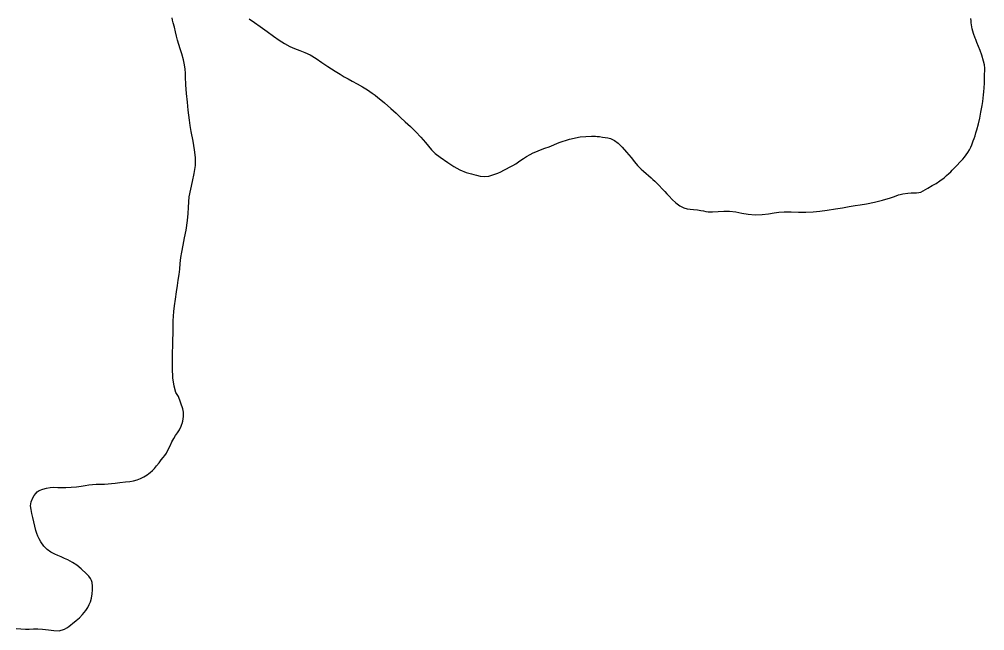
# Model space of a CAD drawing. Header units: inches. Extents: x 11258954 to 11313122, y 3645444 to 3695200.
# Drawn here: x 11273668 to 11274613, y 3691783 to 3692381 of the extents above; entities that cross this region are included whole.
import ezdxf

# ---------------------------------------------------------------- set-up
doc = ezdxf.new("R2010")
doc.units = ezdxf.units.IN
doc.header["$MEASUREMENT"] = 0
for name, color, linetype in [('CorporateLimit', 22, 'Continuous'), ('VotingPrecinct', 233, 'Continuous'), ('Ward', 133, 'Continuous')]:
    doc.layers.add(name, color=color, linetype=linetype)

msp = doc.modelspace()

# ---------------------------------------------------------------- linework, layer by layer
at = {"layer": 'CorporateLimit'}
for points in [[(11273665.0315, 3691784.8125, 0), (11273669.6565, 3691784.3125, 0), (11273674.1875, 3691784.125, 0), (11273678, 3691784.1875, 0), (11273682.0625, 3691784.25, 0), (11273686.375, 3691784.25, 0), (11273690.9375, 3691784.125, 0), (11273696.6875, 3691783.4375, 0), (11273702.0315, 3691782.625, 0), (11273707.1875, 3691782.5625, 0), (11273712.469, 3691784.125, 0), (11273714.75, 3691785.375, 0), (11273716.8125, 3691786.75, 0), (11273718.6875, 3691788.1875, 0), (11273720.469, 3691789.6875, 0), (11273723.7815, 3691792.4375, 0), (11273727.0625, 3691795.3125, 0), (11273730.25, 3691798.5625, 0), (11273733.219, 3691802.5, 0), (11273735.1565, 3691805.375, 0), (11273736.719, 3691808.0625, 0), (11273737.969, 3691810.9375, 0), (11273738.8125, 3691814.4375, 0), (11273739.5, 3691818.75, 0), (11273739.9065, 3691822.75, 0), (11273740, 3691826.3125, 0), (11273739.625, 3691829.625, 0), (11273739.0315, 3691831.75, 0), (11273738.0315, 3691833.8125, 0), (11273736.4065, 3691836, 0), (11273734.0315, 3691838.375, 0), (11273728.6875, 3691843.125, 0), (11273724.4375, 3691846.625, 0), (11273720.4065, 3691849.375, 0), (11273715.6565, 3691851.9375, 0), (11273712.375, 3691853.4375, 0), (11273709.125, 3691854.8125, 0), (11273705.969, 3691856.1875, 0), (11273702.9065, 3691857.5625, 0), (11273699.094, 3691859.625, 0), (11273695.5315, 3691862.125, 0), (11273692.2815, 3691865.3125, 0), (11273689.344, 3691869.5, 0), (11273687.719, 3691872.4375, 0), (11273686.469, 3691875.125, 0), (11273685.469, 3691877.75, 0), (11273684.5625, 3691880.6875, 0), (11273683.4065, 3691885, 0), (11273682.4065, 3691889.1875, 0), (11273681.5, 3691893.3125, 0), (11273680.5625, 3691897.4375, 0), (11273679.75, 3691901.125, 0), (11273679.344, 3691904.875, 0), (11273679.719, 3691908.6875, 0), (11273681.344, 3691912.625, 0), (11273682.8125, 3691914.9375, 0), (11273684.25, 3691916.875, 0), (11273685.844, 3691918.5, 0), (11273687.75, 3691919.8125, 0), (11273691.125, 3691921.3125, 0), (11273694.7815, 3691922.25, 0), (11273698.5, 3691922.8125, 0), (11273702.094, 3691923, 0), (11273705.875, 3691922.9375, 0), (11273709.6565, 3691922.8125, 0), (11273713.844, 3691922.75, 0), (11273718.875, 3691923, 0), (11273724.219, 3691923.5625, 0), (11273728.6875, 3691924.1875, 0), (11273732.625, 3691924.8125, 0), (11273736.4065, 3691925.375, 0), (11273739.844, 3691925.6875, 0), (11273743.594, 3691925.9375, 0), (11273747.5625, 3691926.0625, 0), (11273751.594, 3691926.1875, 0), (11273755.219, 3691926.375, 0), (11273758.375, 3691926.625, 0), (11273762.125, 3691927.0625, 0), (11273766.75, 3691927.75, 0), (11273772.0625, 3691928.4375, 0), (11273776.2815, 3691928.8125, 0), (11273779.9065, 3691929.25, 0), (11273783.5, 3691930.1875, 0), (11273786.8125, 3691931.5625, 0), (11273790.1875, 3691933.25, 0), (11273793.375, 3691935.25, 0), (11273794.9375, 3691936.375, 0), (11273796.2815, 3691937.375, 0), (11273798.5, 3691939.3125, 0), (11273800.5625, 3691941.375, 0), (11273802.6875, 3691943.875, 0), (11273805.0625, 3691946.9375, 0), (11273807.25, 3691949.75, 0), (11273809.094, 3691952.0625, 0), (11273810.719, 3691954.1875, 0), (11273812.219, 3691956.5, 0), (11273814.0625, 3691960, 0), (11273815.8125, 3691963.6875, 0), (11273817.5315, 3691967.4375, 0), (11273819.4065, 3691970.875, 0), (11273821.219, 3691973.625, 0), (11273823.125, 3691976.3125, 0), (11273824.969, 3691979.25, 0), (11273826.594, 3691982.8125, 0), (11273827.362, 3691984.8945, 0), (11273827.5625, 3691985.4375, 0), (11273828.3125, 3691987.6875, 0), (11273828.7815, 3691990, 0), (11273829, 3691992.4375, 0), (11273828.844, 3691996.625, 0), (11273828.4065, 3692000, 0), (11273824.1875, 3692012, 0), (11273821.5315, 3692015.75, 0), (11273819.75, 3692022, 0), (11273818.6875, 3692030.1875, 0), (11273818.1875, 3692039.625, 0), (11273818.094, 3692046.125, 0), (11273818.125, 3692051.375, 0), (11273818.219, 3692055.9375, 0), (11273818.375, 3692060.625, 0), (11273818.5625, 3692067.0625, 0), (11273818.719, 3692073.875, 0), (11273818.875, 3692080.5, 0), (11273819, 3692086.1875, 0), (11273819.1875, 3692090.5, 0), (11273819.594, 3692095.25, 0), (11273820.1875, 3692100.75, 0), (11273821, 3692107.1875, 0), (11273822.0315, 3692114.5, 0), (11273823, 3692120.5, 0), (11273823.844, 3692126, 0), (11273824.594, 3692131.4375, 0), (11273825.219, 3692136.75, 0), (11273825.8125, 3692142.3125, 0), (11273826.4375, 3692147.9375, 0), (11273827.1875, 3692153.25, 0), (11273828.5, 3692160.3125, 0), (11273829.969, 3692167.25, 0), (11273831.469, 3692175, 0), (11273832.7815, 3692184.25, 0), (11273833.4065, 3692191.1875, 0), (11273833.75, 3692197.125, 0), (11273834.0315, 3692202.4375, 0), (11273834.594, 3692207.625, 0), (11273836, 3692214.9375, 0), (11273837.7815, 3692222.625, 0), (11273839.5, 3692230.4375, 0), (11273840.594, 3692238.0625, 0), (11273840.6565, 3692245.9375, 0), (11273839.7815, 3692253.6875, 0), (11273838.3125, 3692262, 0), (11273836.594, 3692271.4375, 0), (11273835.625, 3692277.375, 0), (11273834.844, 3692282.5625, 0), (11273834.1875, 3692287.4375, 0), (11273833.594, 3692292.25, 0), (11273832.75, 3692300.3125, 0), (11273832.0315, 3692308.75, 0), (11273831.4065, 3692317.1875, 0), (11273831, 3692325.0625, 0), (11273830.844, 3692328.75, 0), (11273830.594, 3692332.5, 0), (11273830.0315, 3692336.6875, 0), (11273829, 3692341.6875, 0), (11273827.375, 3692347.625, 0), (11273825.8125, 3692352.4375, 0), (11273824.3125, 3692356.6875, 0), (11273823, 3692360.875, 0), (11273822, 3692364.875, 0), (11273821.0625, 3692369.1875, 0), (11273820.094, 3692373.625, 0), (11273819, 3692378.0625, 0), (11273818.3125, 3692380.375, 0), (11273817.8125, 3692382.6875, 0)], [(11273893.094, 3692381.9375, 0), (11273898.5, 3692378.375, 0), (11273904.125, 3692374.3125, 0), (11273910.8125, 3692369.5, 0), (11273917.1875, 3692364.9375, 0), (11273922.6565, 3692361.0625, 0), (11273927.719, 3692357.75, 0), (11273933, 3692354.875, 0), (11273937.719, 3692352.8125, 0), (11273942.719, 3692350.8125, 0), (11273947.8125, 3692348.75, 0), (11273952.8125, 3692346.4375, 0), (11273958.9375, 3692342.9375, 0), (11273964.5315, 3692339.1875, 0), (11273970.4065, 3692335.0625, 0), (11273977.4065, 3692330.4375, 0), (11273982.1875, 3692327.5625, 0), (11273986.375, 3692325.125, 0), (11273990.3125, 3692323, 0), (11273994.219, 3692320.875, 0), (11273999.125, 3692318.125, 0), (11274004.1875, 3692315.25, 0), (11274009.1565, 3692312.1875, 0), (11274013.8125, 3692309.0625, 0), (11274016.594, 3692307.0625, 0), (11274019.25, 3692304.9375, 0), (11274022.1565, 3692302.5, 0), (11274025.625, 3692299.4375, 0), (11274031.875, 3692293.875, 0), (11274037, 3692289.3125, 0), (11274041.5315, 3692285.1875, 0), (11274046.0315, 3692281.0625, 0), (11274051.0625, 3692276.3125, 0), (11274056.25, 3692271.125, 0), (11274061.3125, 3692265.8125, 0), (11274065.844, 3692260.625, 0), (11274068.6875, 3692257.0625, 0), (11274071.625, 3692253.625, 0), (11274075.2815, 3692250.0625, 0), (11274080.25, 3692246.25, 0), (11274087.6565, 3692241.125, 0), (11274093.6875, 3692237.125, 0), (11274099.375, 3692233.9375, 0), (11274105.6565, 3692231.4375, 0), (11274108.1875, 3692230.6875, 0), (11274110.7815, 3692229.9375, 0), (11274113.3125, 3692229.3125, 0), (11274115.6565, 3692228.625, 0), (11274119.4065, 3692227.75, 0), (11274123.4065, 3692227.4375, 0), (11274127.844, 3692227.875, 0), (11274132.844, 3692229.25, 0), (11274136.625, 3692230.6875, 0), (11274139.75, 3692232.125, 0), (11274142.5, 3692233.5625, 0), (11274145.25, 3692235.0625, 0), (11274148.1565, 3692236.625, 0), (11274151.219, 3692238.25, 0), (11274154.1565, 3692239.9375, 0), (11274156.844, 3692241.625, 0), (11274159.2815, 3692243.375, 0), (11274161.7815, 3692245.1875, 0), (11274164.6565, 3692247.0625, 0), (11274168.25, 3692249.0625, 0), (11274171.169, 3692250.4475, 0), (11274173.7815, 3692251.6875, 0), (11274178.5625, 3692253.6875, 0), (11274182.844, 3692255.25, 0), (11274186.875, 3692256.625, 0), (11274196.6565, 3692260.625, 0), (11274206.6875, 3692264.0625, 0), (11274217.1565, 3692266.375, 0), (11274228.2815, 3692267.0625, 0), (11274230.2815, 3692267, 0), (11274232.1565, 3692266.875, 0), (11274234.0625, 3692266.6875, 0), (11274236.0625, 3692266.4375, 0), (11274239, 3692266.0625, 0), (11274241.8125, 3692265.6875, 0), (11274244.4375, 3692265.25, 0), (11274246.875, 3692264.625, 0), (11274250.9065, 3692262.8125, 0), (11274254.5625, 3692260, 0), (11274258.344, 3692256.1875, 0), (11274262.6875, 3692251.25, 0), (11274267.0625, 3692246.0625, 0), (11274270.469, 3692241.8125, 0), (11274273.5315, 3692238.125, 0), (11274276.875, 3692234.625, 0), (11274279.219, 3692232.5, 0), (11274281.75, 3692230.375, 0), (11274284.2815, 3692228.25, 0), (11274286.6875, 3692226.25, 0), (11274288.5625, 3692224.5625, 0), (11274290.375, 3692222.875, 0), (11274292.375, 3692220.875, 0), (11274294.6875, 3692218.4375, 0), (11274297.625, 3692215.3125, 0), (11274300.0625, 3692212.6875, 0), (11274302.1875, 3692210.375, 0), (11274304.2815, 3692208.0625, 0), (11274307.375, 3692204.8125, 0), (11274310.969, 3692201.5625, 0), (11274314.875, 3692198.6875, 0), (11274318.9065, 3692196.625, 0), (11274321.875, 3692195.8125, 0), (11274324.969, 3692195.375, 0), (11274328.375, 3692195.0625, 0), (11274332.2815, 3692194.625, 0), (11274335.344, 3692194.125, 0), (11274338.0315, 3692193.625, 0), (11274340.4375, 3692193.125, 0), (11274342.5, 3692192.8125, 0), (11274346.969, 3692192.6875, 0), (11274352.2815, 3692193, 0), (11274357.9375, 3692193.375, 0), (11274363.5, 3692193.4375, 0), (11274369.6565, 3692192.6875, 0), (11274375.5, 3692191.5, 0), (11274381.6875, 3692190.375, 0), (11274388.719, 3692189.8125, 0), (11274395.5315, 3692190.125, 0), (11274401.7815, 3692190.8125, 0), (11274407.2815, 3692191.75, 0), (11274411.719, 3692192.4375, 0), (11274417, 3692192.75, 0), (11274423.6875, 3692192.6875, 0), (11274430.969, 3692192.5, 0), (11274438.125, 3692192.4375, 0), (11274445.2815, 3692192.6875, 0), (11274452.0315, 3692193.3125, 0), (11274459.094, 3692194.3125, 0), (11274467.125, 3692195.625, 0), (11274474.219, 3692196.875, 0), (11274480.719, 3692198.125, 0), (11274486.4375, 3692199.125, 0), (11274491.3125, 3692199.8125, 0), (11274497.6565, 3692200.75, 0), (11274505.2815, 3692202.1875, 0), (11274513.3125, 3692204.125, 0), (11274520.9375, 3692206.4375, 0), (11274524.969, 3692207.9375, 0), (11274528.9065, 3692209.3125, 0), (11274530.573, 3692209.775, 0), (11274533.1875, 3692210.5, 0), (11274538.125, 3692211.25, 0), (11274541.25, 3692211.4375, 0), (11274544.125, 3692211.5, 0), (11274546.6565, 3692211.5, 0), (11274548.75, 3692211.625, 0), (11274550.6875, 3692212.1875, 0), (11274552.9375, 3692213.25, 0), (11274555.344, 3692214.625, 0), (11274557.75, 3692216.0625, 0), (11274561.875, 3692218.4375, 0), (11274565.6875, 3692220.6875, 0), (11274569.469, 3692223.125, 0), (11274573.5315, 3692226.25, 0), (11274575.9375, 3692228.3125, 0), (11274578.094, 3692230.3125, 0), (11274580, 3692232.125, 0), (11274581.5315, 3692233.625, 0), (11274583.6875, 3692235.75, 0), (11274586.2815, 3692238.5, 0), (11274589.0625, 3692241.5, 0), (11274591.75, 3692244.4375, 0), (11274593.5625, 3692246.5, 0), (11274595.219, 3692248.5625, 0), (11274596.7815, 3692250.875, 0), (11274598.344, 3692253.625, 0), (11274599.5625, 3692256.125, 0), (11274600.594, 3692258.4375, 0), (11274601.469, 3692260.5, 0), (11274602.1565, 3692262.25, 0), (11274602.9375, 3692264.5, 0), (11274603.8125, 3692267.25, 0), (11274604.719, 3692270.25, 0), (11274605.5625, 3692273.25, 0), (11274607.125, 3692279.125, 0), (11274608.469, 3692284.5625, 0), (11274609.625, 3692290.375, 0), (11274610.75, 3692297.0625, 0), (11274611.344, 3692300.875, 0), (11274611.844, 3692304.25, 0), (11274612.25, 3692307.375, 0), (11274612.5625, 3692310.25, 0), (11274612.8125, 3692314.3125, 0), (11274612.9375, 3692318.875, 0), (11274613.0315, 3692323.5, 0), (11274613.1565, 3692327.875, 0), (11274613.2815, 3692330.6875, 0), (11274613.2815, 3692333.5, 0), (11274612.969, 3692336.625, 0), (11274612.1565, 3692340.4375, 0), (11274610.469, 3692346.1875, 0), (11274608.844, 3692350.8125, 0), (11274607.219, 3692354.75, 0), (11274605.5625, 3692358.6875, 0), (11274604.4495, 3692361.5135, 0), (11274603.9375, 3692362.8125, 0), (11274602.4065, 3692367.3125, 0), (11274601.125, 3692371.875, 0), (11274600.344, 3692376.0625, 0), (11274600.1565, 3692377.9375, 0), (11274600.0315, 3692379.8125, 0), (11274599.7815, 3692382.0625, 0)]]:
    msp.add_polyline3d(points, dxfattribs=at)
at = {"layer": 'VotingPrecinct'}
for points in [[(11273665.0315, 3691784.8125, 0), (11273669.6565, 3691784.3125, 0), (11273674.1875, 3691784.125, 0), (11273678, 3691784.1875, 0), (11273682.0625, 3691784.25, 0), (11273686.375, 3691784.25, 0), (11273690.9375, 3691784.125, 0), (11273696.6875, 3691783.4375, 0), (11273702.0315, 3691782.625, 0), (11273707.1875, 3691782.5625, 0), (11273712.469, 3691784.125, 0), (11273714.75, 3691785.375, 0), (11273716.8125, 3691786.75, 0), (11273718.6875, 3691788.1875, 0), (11273720.469, 3691789.6875, 0), (11273723.7815, 3691792.4375, 0), (11273727.0625, 3691795.3125, 0), (11273730.25, 3691798.5625, 0), (11273733.219, 3691802.5, 0), (11273735.1565, 3691805.375, 0), (11273736.719, 3691808.0625, 0), (11273737.969, 3691810.9375, 0), (11273738.8125, 3691814.4375, 0), (11273739.5, 3691818.75, 0), (11273739.9065, 3691822.75, 0), (11273740, 3691826.3125, 0), (11273739.625, 3691829.625, 0), (11273739.0315, 3691831.75, 0), (11273738.0315, 3691833.8125, 0), (11273736.4065, 3691836, 0), (11273734.0315, 3691838.375, 0), (11273728.6875, 3691843.125, 0), (11273724.4375, 3691846.625, 0), (11273720.4065, 3691849.375, 0), (11273715.6565, 3691851.9375, 0), (11273712.375, 3691853.4375, 0), (11273709.125, 3691854.8125, 0), (11273705.969, 3691856.1875, 0), (11273702.9065, 3691857.5625, 0), (11273699.094, 3691859.625, 0), (11273695.5315, 3691862.125, 0), (11273692.2815, 3691865.3125, 0), (11273689.344, 3691869.5, 0), (11273687.719, 3691872.4375, 0), (11273686.469, 3691875.125, 0), (11273685.469, 3691877.75, 0), (11273684.5625, 3691880.6875, 0), (11273683.4065, 3691885, 0), (11273682.4065, 3691889.1875, 0), (11273681.5, 3691893.3125, 0), (11273680.5625, 3691897.4375, 0), (11273679.75, 3691901.125, 0), (11273679.344, 3691904.875, 0), (11273679.719, 3691908.6875, 0), (11273681.344, 3691912.625, 0), (11273682.8125, 3691914.9375, 0), (11273684.25, 3691916.875, 0), (11273685.844, 3691918.5, 0), (11273687.75, 3691919.8125, 0), (11273691.125, 3691921.3125, 0), (11273694.7815, 3691922.25, 0), (11273698.5, 3691922.8125, 0), (11273702.094, 3691923, 0), (11273705.875, 3691922.9375, 0), (11273709.6565, 3691922.8125, 0), (11273713.844, 3691922.75, 0), (11273718.875, 3691923, 0), (11273724.219, 3691923.5625, 0), (11273728.6875, 3691924.1875, 0), (11273732.625, 3691924.8125, 0), (11273736.4065, 3691925.375, 0), (11273739.844, 3691925.6875, 0), (11273743.594, 3691925.9375, 0), (11273747.5625, 3691926.0625, 0), (11273751.594, 3691926.1875, 0), (11273755.219, 3691926.375, 0), (11273758.375, 3691926.625, 0), (11273762.125, 3691927.0625, 0), (11273766.75, 3691927.75, 0), (11273772.0625, 3691928.4375, 0), (11273776.2815, 3691928.8125, 0), (11273779.9065, 3691929.25, 0), (11273783.5, 3691930.1875, 0), (11273786.8125, 3691931.5625, 0), (11273790.1875, 3691933.25, 0), (11273793.375, 3691935.25, 0), (11273794.9375, 3691936.375, 0), (11273796.2815, 3691937.375, 0), (11273798.5, 3691939.3125, 0), (11273800.5625, 3691941.375, 0), (11273802.6875, 3691943.875, 0), (11273805.0625, 3691946.9375, 0), (11273807.25, 3691949.75, 0), (11273809.094, 3691952.0625, 0), (11273810.719, 3691954.1875, 0), (11273812.219, 3691956.5, 0), (11273814.0625, 3691960, 0), (11273815.8125, 3691963.6875, 0), (11273817.5315, 3691967.4375, 0), (11273819.4065, 3691970.875, 0), (11273821.219, 3691973.625, 0), (11273823.125, 3691976.3125, 0), (11273824.969, 3691979.25, 0), (11273826.594, 3691982.8125, 0), (11273827.362, 3691984.8945, 0), (11273827.5625, 3691985.4375, 0), (11273828.3125, 3691987.6875, 0), (11273828.7815, 3691990, 0), (11273829, 3691992.4375, 0), (11273828.844, 3691996.625, 0), (11273828.4065, 3692000, 0), (11273824.1875, 3692012, 0), (11273821.5315, 3692015.75, 0), (11273819.75, 3692022, 0), (11273818.6875, 3692030.1875, 0), (11273818.1875, 3692039.625, 0), (11273818.094, 3692046.125, 0), (11273818.125, 3692051.375, 0), (11273818.219, 3692055.9375, 0), (11273818.375, 3692060.625, 0), (11273818.5625, 3692067.0625, 0), (11273818.719, 3692073.875, 0), (11273818.875, 3692080.5, 0), (11273819, 3692086.1875, 0), (11273819.1875, 3692090.5, 0), (11273819.594, 3692095.25, 0), (11273820.1875, 3692100.75, 0), (11273821, 3692107.1875, 0), (11273822.0315, 3692114.5, 0), (11273823, 3692120.5, 0), (11273823.844, 3692126, 0), (11273824.594, 3692131.4375, 0), (11273825.219, 3692136.75, 0), (11273825.8125, 3692142.3125, 0), (11273826.4375, 3692147.9375, 0), (11273827.1875, 3692153.25, 0), (11273828.5, 3692160.3125, 0), (11273829.969, 3692167.25, 0), (11273831.469, 3692175, 0), (11273832.7815, 3692184.25, 0), (11273833.4065, 3692191.1875, 0), (11273833.75, 3692197.125, 0), (11273834.0315, 3692202.4375, 0), (11273834.594, 3692207.625, 0), (11273836, 3692214.9375, 0), (11273837.7815, 3692222.625, 0), (11273839.5, 3692230.4375, 0), (11273840.594, 3692238.0625, 0), (11273840.6565, 3692245.9375, 0), (11273839.7815, 3692253.6875, 0), (11273838.3125, 3692262, 0), (11273836.594, 3692271.4375, 0), (11273835.625, 3692277.375, 0), (11273834.844, 3692282.5625, 0), (11273834.1875, 3692287.4375, 0), (11273833.594, 3692292.25, 0), (11273832.75, 3692300.3125, 0), (11273832.0315, 3692308.75, 0), (11273831.4065, 3692317.1875, 0), (11273831, 3692325.0625, 0), (11273830.844, 3692328.75, 0), (11273830.594, 3692332.5, 0), (11273830.0315, 3692336.6875, 0), (11273829, 3692341.6875, 0), (11273827.375, 3692347.625, 0), (11273825.8125, 3692352.4375, 0), (11273824.3125, 3692356.6875, 0), (11273823, 3692360.875, 0), (11273822, 3692364.875, 0), (11273821.0625, 3692369.1875, 0), (11273820.094, 3692373.625, 0), (11273819, 3692378.0625, 0), (11273818.3125, 3692380.375, 0), (11273817.8125, 3692382.6875, 0)], [(11273893.094, 3692381.9375, 0), (11273898.5, 3692378.375, 0), (11273904.125, 3692374.3125, 0), (11273910.8125, 3692369.5, 0), (11273917.1875, 3692364.9375, 0), (11273922.6565, 3692361.0625, 0), (11273927.719, 3692357.75, 0), (11273933, 3692354.875, 0), (11273937.719, 3692352.8125, 0), (11273942.719, 3692350.8125, 0), (11273947.8125, 3692348.75, 0), (11273952.8125, 3692346.4375, 0), (11273958.9375, 3692342.9375, 0), (11273964.5315, 3692339.1875, 0), (11273970.4065, 3692335.0625, 0), (11273977.4065, 3692330.4375, 0), (11273982.1875, 3692327.5625, 0), (11273986.375, 3692325.125, 0), (11273990.3125, 3692323, 0), (11273994.219, 3692320.875, 0), (11273999.125, 3692318.125, 0), (11274004.1875, 3692315.25, 0), (11274009.1565, 3692312.1875, 0), (11274013.8125, 3692309.0625, 0), (11274016.594, 3692307.0625, 0), (11274019.25, 3692304.9375, 0), (11274022.1565, 3692302.5, 0), (11274025.625, 3692299.4375, 0), (11274031.875, 3692293.875, 0), (11274037, 3692289.3125, 0), (11274041.5315, 3692285.1875, 0), (11274046.0315, 3692281.0625, 0), (11274051.0625, 3692276.3125, 0), (11274056.25, 3692271.125, 0), (11274061.3125, 3692265.8125, 0), (11274065.844, 3692260.625, 0), (11274068.6875, 3692257.0625, 0), (11274071.625, 3692253.625, 0), (11274075.2815, 3692250.0625, 0), (11274080.25, 3692246.25, 0), (11274087.6565, 3692241.125, 0), (11274093.6875, 3692237.125, 0), (11274099.375, 3692233.9375, 0), (11274105.6565, 3692231.4375, 0), (11274108.1875, 3692230.6875, 0), (11274110.7815, 3692229.9375, 0), (11274113.3125, 3692229.3125, 0), (11274115.6565, 3692228.625, 0), (11274119.4065, 3692227.75, 0), (11274123.4065, 3692227.4375, 0), (11274127.844, 3692227.875, 0), (11274132.844, 3692229.25, 0), (11274136.625, 3692230.6875, 0), (11274139.75, 3692232.125, 0), (11274142.5, 3692233.5625, 0), (11274145.25, 3692235.0625, 0), (11274148.1565, 3692236.625, 0), (11274151.219, 3692238.25, 0), (11274154.1565, 3692239.9375, 0), (11274156.844, 3692241.625, 0), (11274159.2815, 3692243.375, 0), (11274161.7815, 3692245.1875, 0), (11274164.6565, 3692247.0625, 0), (11274168.25, 3692249.0625, 0), (11274171.169, 3692250.4475, 0), (11274173.7815, 3692251.6875, 0), (11274178.5625, 3692253.6875, 0), (11274182.844, 3692255.25, 0), (11274186.875, 3692256.625, 0), (11274196.6565, 3692260.625, 0), (11274206.6875, 3692264.0625, 0), (11274217.1565, 3692266.375, 0), (11274228.2815, 3692267.0625, 0), (11274230.2815, 3692267, 0), (11274232.1565, 3692266.875, 0), (11274234.0625, 3692266.6875, 0), (11274236.0625, 3692266.4375, 0), (11274239, 3692266.0625, 0), (11274241.8125, 3692265.6875, 0), (11274244.4375, 3692265.25, 0), (11274246.875, 3692264.625, 0), (11274250.9065, 3692262.8125, 0), (11274254.5625, 3692260, 0), (11274258.344, 3692256.1875, 0), (11274262.6875, 3692251.25, 0), (11274267.0625, 3692246.0625, 0), (11274270.469, 3692241.8125, 0), (11274273.5315, 3692238.125, 0), (11274276.875, 3692234.625, 0), (11274279.219, 3692232.5, 0), (11274281.75, 3692230.375, 0), (11274284.2815, 3692228.25, 0), (11274286.6875, 3692226.25, 0), (11274288.5625, 3692224.5625, 0), (11274290.375, 3692222.875, 0), (11274292.375, 3692220.875, 0), (11274294.6875, 3692218.4375, 0), (11274297.625, 3692215.3125, 0), (11274300.0625, 3692212.6875, 0), (11274302.1875, 3692210.375, 0), (11274304.2815, 3692208.0625, 0), (11274307.375, 3692204.8125, 0), (11274310.969, 3692201.5625, 0), (11274314.875, 3692198.6875, 0), (11274318.9065, 3692196.625, 0), (11274321.875, 3692195.8125, 0), (11274324.969, 3692195.375, 0), (11274328.375, 3692195.0625, 0), (11274332.2815, 3692194.625, 0), (11274335.344, 3692194.125, 0), (11274338.0315, 3692193.625, 0), (11274340.4375, 3692193.125, 0), (11274342.5, 3692192.8125, 0), (11274346.969, 3692192.6875, 0), (11274352.2815, 3692193, 0), (11274357.9375, 3692193.375, 0), (11274363.5, 3692193.4375, 0), (11274369.6565, 3692192.6875, 0), (11274375.5, 3692191.5, 0), (11274381.6875, 3692190.375, 0), (11274388.719, 3692189.8125, 0), (11274395.5315, 3692190.125, 0), (11274401.7815, 3692190.8125, 0), (11274407.2815, 3692191.75, 0), (11274411.719, 3692192.4375, 0), (11274417, 3692192.75, 0), (11274423.6875, 3692192.6875, 0), (11274430.969, 3692192.5, 0), (11274438.125, 3692192.4375, 0), (11274445.2815, 3692192.6875, 0), (11274452.0315, 3692193.3125, 0), (11274459.094, 3692194.3125, 0), (11274467.125, 3692195.625, 0), (11274474.219, 3692196.875, 0), (11274480.719, 3692198.125, 0), (11274486.4375, 3692199.125, 0), (11274491.3125, 3692199.8125, 0), (11274497.6565, 3692200.75, 0), (11274505.2815, 3692202.1875, 0), (11274513.3125, 3692204.125, 0), (11274520.9375, 3692206.4375, 0), (11274524.969, 3692207.9375, 0), (11274528.9065, 3692209.3125, 0), (11274530.573, 3692209.775, 0), (11274533.1875, 3692210.5, 0), (11274538.125, 3692211.25, 0), (11274541.25, 3692211.4375, 0), (11274544.125, 3692211.5, 0), (11274546.6565, 3692211.5, 0), (11274548.75, 3692211.625, 0), (11274550.6875, 3692212.1875, 0), (11274552.9375, 3692213.25, 0), (11274555.344, 3692214.625, 0), (11274557.75, 3692216.0625, 0), (11274561.875, 3692218.4375, 0), (11274565.6875, 3692220.6875, 0), (11274569.469, 3692223.125, 0), (11274573.5315, 3692226.25, 0), (11274575.9375, 3692228.3125, 0), (11274578.094, 3692230.3125, 0), (11274580, 3692232.125, 0), (11274581.5315, 3692233.625, 0), (11274583.6875, 3692235.75, 0), (11274586.2815, 3692238.5, 0), (11274589.0625, 3692241.5, 0), (11274591.75, 3692244.4375, 0), (11274593.5625, 3692246.5, 0), (11274595.219, 3692248.5625, 0), (11274596.7815, 3692250.875, 0), (11274598.344, 3692253.625, 0), (11274599.5625, 3692256.125, 0), (11274600.594, 3692258.4375, 0), (11274601.469, 3692260.5, 0), (11274602.1565, 3692262.25, 0), (11274602.9375, 3692264.5, 0), (11274603.8125, 3692267.25, 0), (11274604.719, 3692270.25, 0), (11274605.5625, 3692273.25, 0), (11274607.125, 3692279.125, 0), (11274608.469, 3692284.5625, 0), (11274609.625, 3692290.375, 0), (11274610.75, 3692297.0625, 0), (11274611.344, 3692300.875, 0), (11274611.844, 3692304.25, 0), (11274612.25, 3692307.375, 0), (11274612.5625, 3692310.25, 0), (11274612.8125, 3692314.3125, 0), (11274612.9375, 3692318.875, 0), (11274613.0315, 3692323.5, 0), (11274613.1565, 3692327.875, 0), (11274613.2815, 3692330.6875, 0), (11274613.2815, 3692333.5, 0), (11274612.969, 3692336.625, 0), (11274612.1565, 3692340.4375, 0), (11274610.469, 3692346.1875, 0), (11274608.844, 3692350.8125, 0), (11274607.219, 3692354.75, 0), (11274605.5625, 3692358.6875, 0), (11274604.4495, 3692361.5135, 0), (11274603.9375, 3692362.8125, 0), (11274602.4065, 3692367.3125, 0), (11274601.125, 3692371.875, 0), (11274600.344, 3692376.0625, 0), (11274600.1565, 3692377.9375, 0), (11274600.0315, 3692379.8125, 0), (11274599.7815, 3692382.0625, 0)]]:
    msp.add_polyline3d(points, dxfattribs=at)
at = {"layer": 'Ward'}
for points in [[(11273665.0315, 3691784.8125, 0), (11273669.6565, 3691784.3125, 0), (11273674.1875, 3691784.125, 0), (11273678, 3691784.1875, 0), (11273682.0625, 3691784.25, 0), (11273686.375, 3691784.25, 0), (11273690.9375, 3691784.125, 0), (11273696.6875, 3691783.4375, 0), (11273702.0315, 3691782.625, 0), (11273707.1875, 3691782.5625, 0), (11273712.469, 3691784.125, 0), (11273714.75, 3691785.375, 0), (11273716.8125, 3691786.75, 0), (11273718.6875, 3691788.1875, 0), (11273720.469, 3691789.6875, 0), (11273723.7815, 3691792.4375, 0), (11273727.0625, 3691795.3125, 0), (11273730.25, 3691798.5625, 0), (11273733.219, 3691802.5, 0), (11273735.1565, 3691805.375, 0), (11273736.719, 3691808.0625, 0), (11273737.969, 3691810.9375, 0), (11273738.8125, 3691814.4375, 0), (11273739.5, 3691818.75, 0), (11273739.9065, 3691822.75, 0), (11273740, 3691826.3125, 0), (11273739.625, 3691829.625, 0), (11273739.0315, 3691831.75, 0), (11273738.0315, 3691833.8125, 0), (11273736.4065, 3691836, 0), (11273734.0315, 3691838.375, 0), (11273728.6875, 3691843.125, 0), (11273724.4375, 3691846.625, 0), (11273720.4065, 3691849.375, 0), (11273715.6565, 3691851.9375, 0), (11273712.375, 3691853.4375, 0), (11273709.125, 3691854.8125, 0), (11273705.969, 3691856.1875, 0), (11273702.9065, 3691857.5625, 0), (11273699.094, 3691859.625, 0), (11273695.5315, 3691862.125, 0), (11273692.2815, 3691865.3125, 0), (11273689.344, 3691869.5, 0), (11273687.719, 3691872.4375, 0), (11273686.469, 3691875.125, 0), (11273685.469, 3691877.75, 0), (11273684.5625, 3691880.6875, 0), (11273683.4065, 3691885, 0), (11273682.4065, 3691889.1875, 0), (11273681.5, 3691893.3125, 0), (11273680.5625, 3691897.4375, 0), (11273679.75, 3691901.125, 0), (11273679.344, 3691904.875, 0), (11273679.719, 3691908.6875, 0), (11273681.344, 3691912.625, 0), (11273682.8125, 3691914.9375, 0), (11273684.25, 3691916.875, 0), (11273685.844, 3691918.5, 0), (11273687.75, 3691919.8125, 0), (11273691.125, 3691921.3125, 0), (11273694.7815, 3691922.25, 0), (11273698.5, 3691922.8125, 0), (11273702.094, 3691923, 0), (11273705.875, 3691922.9375, 0), (11273709.6565, 3691922.8125, 0), (11273713.844, 3691922.75, 0), (11273718.875, 3691923, 0), (11273724.219, 3691923.5625, 0), (11273728.6875, 3691924.1875, 0), (11273732.625, 3691924.8125, 0), (11273736.4065, 3691925.375, 0), (11273739.844, 3691925.6875, 0), (11273743.594, 3691925.9375, 0), (11273747.5625, 3691926.0625, 0), (11273751.594, 3691926.1875, 0), (11273755.219, 3691926.375, 0), (11273758.375, 3691926.625, 0), (11273762.125, 3691927.0625, 0), (11273766.75, 3691927.75, 0), (11273772.0625, 3691928.4375, 0), (11273776.2815, 3691928.8125, 0), (11273779.9065, 3691929.25, 0), (11273783.5, 3691930.1875, 0), (11273786.8125, 3691931.5625, 0), (11273790.1875, 3691933.25, 0), (11273793.375, 3691935.25, 0), (11273794.9375, 3691936.375, 0), (11273796.2815, 3691937.375, 0), (11273798.5, 3691939.3125, 0), (11273800.5625, 3691941.375, 0), (11273802.6875, 3691943.875, 0), (11273805.0625, 3691946.9375, 0), (11273807.25, 3691949.75, 0), (11273809.094, 3691952.0625, 0), (11273810.719, 3691954.1875, 0), (11273812.219, 3691956.5, 0), (11273814.0625, 3691960, 0), (11273815.8125, 3691963.6875, 0), (11273817.5315, 3691967.4375, 0), (11273819.4065, 3691970.875, 0), (11273821.219, 3691973.625, 0), (11273823.125, 3691976.3125, 0), (11273824.969, 3691979.25, 0), (11273826.594, 3691982.8125, 0), (11273827.362, 3691984.8945, 0), (11273827.5625, 3691985.4375, 0), (11273828.3125, 3691987.6875, 0), (11273828.7815, 3691990, 0), (11273829, 3691992.4375, 0), (11273828.844, 3691996.625, 0), (11273828.4065, 3692000, 0), (11273824.1875, 3692012, 0), (11273821.5315, 3692015.75, 0), (11273819.75, 3692022, 0), (11273818.6875, 3692030.1875, 0), (11273818.1875, 3692039.625, 0), (11273818.094, 3692046.125, 0), (11273818.125, 3692051.375, 0), (11273818.219, 3692055.9375, 0), (11273818.375, 3692060.625, 0), (11273818.5625, 3692067.0625, 0), (11273818.719, 3692073.875, 0), (11273818.875, 3692080.5, 0), (11273819, 3692086.1875, 0), (11273819.1875, 3692090.5, 0), (11273819.594, 3692095.25, 0), (11273820.1875, 3692100.75, 0), (11273821, 3692107.1875, 0), (11273822.0315, 3692114.5, 0), (11273823, 3692120.5, 0), (11273823.844, 3692126, 0), (11273824.594, 3692131.4375, 0), (11273825.219, 3692136.75, 0), (11273825.8125, 3692142.3125, 0), (11273826.4375, 3692147.9375, 0), (11273827.1875, 3692153.25, 0), (11273828.5, 3692160.3125, 0), (11273829.969, 3692167.25, 0), (11273831.469, 3692175, 0), (11273832.7815, 3692184.25, 0), (11273833.4065, 3692191.1875, 0), (11273833.75, 3692197.125, 0), (11273834.0315, 3692202.4375, 0), (11273834.594, 3692207.625, 0), (11273836, 3692214.9375, 0), (11273837.7815, 3692222.625, 0), (11273839.5, 3692230.4375, 0), (11273840.594, 3692238.0625, 0), (11273840.6565, 3692245.9375, 0), (11273839.7815, 3692253.6875, 0), (11273838.3125, 3692262, 0), (11273836.594, 3692271.4375, 0), (11273835.625, 3692277.375, 0), (11273834.844, 3692282.5625, 0), (11273834.1875, 3692287.4375, 0), (11273833.594, 3692292.25, 0), (11273832.75, 3692300.3125, 0), (11273832.0315, 3692308.75, 0), (11273831.4065, 3692317.1875, 0), (11273831, 3692325.0625, 0), (11273830.844, 3692328.75, 0), (11273830.594, 3692332.5, 0), (11273830.0315, 3692336.6875, 0), (11273829, 3692341.6875, 0), (11273827.375, 3692347.625, 0), (11273825.8125, 3692352.4375, 0), (11273824.3125, 3692356.6875, 0), (11273823, 3692360.875, 0), (11273822, 3692364.875, 0), (11273821.0625, 3692369.1875, 0), (11273820.094, 3692373.625, 0), (11273819, 3692378.0625, 0), (11273818.3125, 3692380.375, 0), (11273817.8125, 3692382.6875, 0)], [(11273893.094, 3692381.9375, 0), (11273898.5, 3692378.375, 0), (11273904.125, 3692374.3125, 0), (11273910.8125, 3692369.5, 0), (11273917.1875, 3692364.9375, 0), (11273922.6565, 3692361.0625, 0), (11273927.719, 3692357.75, 0), (11273933, 3692354.875, 0), (11273937.719, 3692352.8125, 0), (11273942.719, 3692350.8125, 0), (11273947.8125, 3692348.75, 0), (11273952.8125, 3692346.4375, 0), (11273958.9375, 3692342.9375, 0), (11273964.5315, 3692339.1875, 0), (11273970.4065, 3692335.0625, 0), (11273977.4065, 3692330.4375, 0), (11273982.1875, 3692327.5625, 0), (11273986.375, 3692325.125, 0), (11273990.3125, 3692323, 0), (11273994.219, 3692320.875, 0), (11273999.125, 3692318.125, 0), (11274004.1875, 3692315.25, 0), (11274009.1565, 3692312.1875, 0), (11274013.8125, 3692309.0625, 0), (11274016.594, 3692307.0625, 0), (11274019.25, 3692304.9375, 0), (11274022.1565, 3692302.5, 0), (11274025.625, 3692299.4375, 0), (11274031.875, 3692293.875, 0), (11274037, 3692289.3125, 0), (11274041.5315, 3692285.1875, 0), (11274046.0315, 3692281.0625, 0), (11274051.0625, 3692276.3125, 0), (11274056.25, 3692271.125, 0), (11274061.3125, 3692265.8125, 0), (11274065.844, 3692260.625, 0), (11274068.6875, 3692257.0625, 0), (11274071.625, 3692253.625, 0), (11274075.2815, 3692250.0625, 0), (11274080.25, 3692246.25, 0), (11274087.6565, 3692241.125, 0), (11274093.6875, 3692237.125, 0), (11274099.375, 3692233.9375, 0), (11274105.6565, 3692231.4375, 0), (11274108.1875, 3692230.6875, 0), (11274110.7815, 3692229.9375, 0), (11274113.3125, 3692229.3125, 0), (11274115.6565, 3692228.625, 0), (11274119.4065, 3692227.75, 0), (11274123.4065, 3692227.4375, 0), (11274127.844, 3692227.875, 0), (11274132.844, 3692229.25, 0), (11274136.625, 3692230.6875, 0), (11274139.75, 3692232.125, 0), (11274142.5, 3692233.5625, 0), (11274145.25, 3692235.0625, 0), (11274148.1565, 3692236.625, 0), (11274151.219, 3692238.25, 0), (11274154.1565, 3692239.9375, 0), (11274156.844, 3692241.625, 0), (11274159.2815, 3692243.375, 0), (11274161.7815, 3692245.1875, 0), (11274164.6565, 3692247.0625, 0), (11274168.25, 3692249.0625, 0), (11274171.169, 3692250.4475, 0), (11274173.7815, 3692251.6875, 0), (11274178.5625, 3692253.6875, 0), (11274182.844, 3692255.25, 0), (11274186.875, 3692256.625, 0), (11274196.6565, 3692260.625, 0), (11274206.6875, 3692264.0625, 0), (11274217.1565, 3692266.375, 0), (11274228.2815, 3692267.0625, 0), (11274230.2815, 3692267, 0), (11274232.1565, 3692266.875, 0), (11274234.0625, 3692266.6875, 0), (11274236.0625, 3692266.4375, 0), (11274239, 3692266.0625, 0), (11274241.8125, 3692265.6875, 0), (11274244.4375, 3692265.25, 0), (11274246.875, 3692264.625, 0), (11274250.9065, 3692262.8125, 0), (11274254.5625, 3692260, 0), (11274258.344, 3692256.1875, 0), (11274262.6875, 3692251.25, 0), (11274267.0625, 3692246.0625, 0), (11274270.469, 3692241.8125, 0), (11274273.5315, 3692238.125, 0), (11274276.875, 3692234.625, 0), (11274279.219, 3692232.5, 0), (11274281.75, 3692230.375, 0), (11274284.2815, 3692228.25, 0), (11274286.6875, 3692226.25, 0), (11274288.5625, 3692224.5625, 0), (11274290.375, 3692222.875, 0), (11274292.375, 3692220.875, 0), (11274294.6875, 3692218.4375, 0), (11274297.625, 3692215.3125, 0), (11274300.0625, 3692212.6875, 0), (11274302.1875, 3692210.375, 0), (11274304.2815, 3692208.0625, 0), (11274307.375, 3692204.8125, 0), (11274310.969, 3692201.5625, 0), (11274314.875, 3692198.6875, 0), (11274318.9065, 3692196.625, 0), (11274321.875, 3692195.8125, 0), (11274324.969, 3692195.375, 0), (11274328.375, 3692195.0625, 0), (11274332.2815, 3692194.625, 0), (11274335.344, 3692194.125, 0), (11274338.0315, 3692193.625, 0), (11274340.4375, 3692193.125, 0), (11274342.5, 3692192.8125, 0), (11274346.969, 3692192.6875, 0), (11274352.2815, 3692193, 0), (11274357.9375, 3692193.375, 0), (11274363.5, 3692193.4375, 0), (11274369.6565, 3692192.6875, 0), (11274375.5, 3692191.5, 0), (11274381.6875, 3692190.375, 0), (11274388.719, 3692189.8125, 0), (11274395.5315, 3692190.125, 0), (11274401.7815, 3692190.8125, 0), (11274407.2815, 3692191.75, 0), (11274411.719, 3692192.4375, 0), (11274417, 3692192.75, 0), (11274423.6875, 3692192.6875, 0), (11274430.969, 3692192.5, 0), (11274438.125, 3692192.4375, 0), (11274445.2815, 3692192.6875, 0), (11274452.0315, 3692193.3125, 0), (11274459.094, 3692194.3125, 0), (11274467.125, 3692195.625, 0), (11274474.219, 3692196.875, 0), (11274480.719, 3692198.125, 0), (11274486.4375, 3692199.125, 0), (11274491.3125, 3692199.8125, 0), (11274497.6565, 3692200.75, 0), (11274505.2815, 3692202.1875, 0), (11274513.3125, 3692204.125, 0), (11274520.9375, 3692206.4375, 0), (11274524.969, 3692207.9375, 0), (11274528.9065, 3692209.3125, 0), (11274530.573, 3692209.775, 0), (11274533.1875, 3692210.5, 0), (11274538.125, 3692211.25, 0), (11274541.25, 3692211.4375, 0), (11274544.125, 3692211.5, 0), (11274546.6565, 3692211.5, 0), (11274548.75, 3692211.625, 0), (11274550.6875, 3692212.1875, 0), (11274552.9375, 3692213.25, 0), (11274555.344, 3692214.625, 0), (11274557.75, 3692216.0625, 0), (11274561.875, 3692218.4375, 0), (11274565.6875, 3692220.6875, 0), (11274569.469, 3692223.125, 0), (11274573.5315, 3692226.25, 0), (11274575.9375, 3692228.3125, 0), (11274578.094, 3692230.3125, 0), (11274580, 3692232.125, 0), (11274581.5315, 3692233.625, 0), (11274583.6875, 3692235.75, 0), (11274586.2815, 3692238.5, 0), (11274589.0625, 3692241.5, 0), (11274591.75, 3692244.4375, 0), (11274593.5625, 3692246.5, 0), (11274595.219, 3692248.5625, 0), (11274596.7815, 3692250.875, 0), (11274598.344, 3692253.625, 0), (11274599.5625, 3692256.125, 0), (11274600.594, 3692258.4375, 0), (11274601.469, 3692260.5, 0), (11274602.1565, 3692262.25, 0), (11274602.9375, 3692264.5, 0), (11274603.8125, 3692267.25, 0), (11274604.719, 3692270.25, 0), (11274605.5625, 3692273.25, 0), (11274607.125, 3692279.125, 0), (11274608.469, 3692284.5625, 0), (11274609.625, 3692290.375, 0), (11274610.75, 3692297.0625, 0), (11274611.344, 3692300.875, 0), (11274611.844, 3692304.25, 0), (11274612.25, 3692307.375, 0), (11274612.5625, 3692310.25, 0), (11274612.8125, 3692314.3125, 0), (11274612.9375, 3692318.875, 0), (11274613.0315, 3692323.5, 0), (11274613.1565, 3692327.875, 0), (11274613.2815, 3692330.6875, 0), (11274613.2815, 3692333.5, 0), (11274612.969, 3692336.625, 0), (11274612.1565, 3692340.4375, 0), (11274610.469, 3692346.1875, 0), (11274608.844, 3692350.8125, 0), (11274607.219, 3692354.75, 0), (11274605.5625, 3692358.6875, 0), (11274604.4495, 3692361.5135, 0), (11274603.9375, 3692362.8125, 0), (11274602.4065, 3692367.3125, 0), (11274601.125, 3692371.875, 0), (11274600.344, 3692376.0625, 0), (11274600.1565, 3692377.9375, 0), (11274600.0315, 3692379.8125, 0), (11274599.7815, 3692382.0625, 0)]]:
    msp.add_polyline3d(points, dxfattribs=at)

doc.saveas('drawing.dxf')
